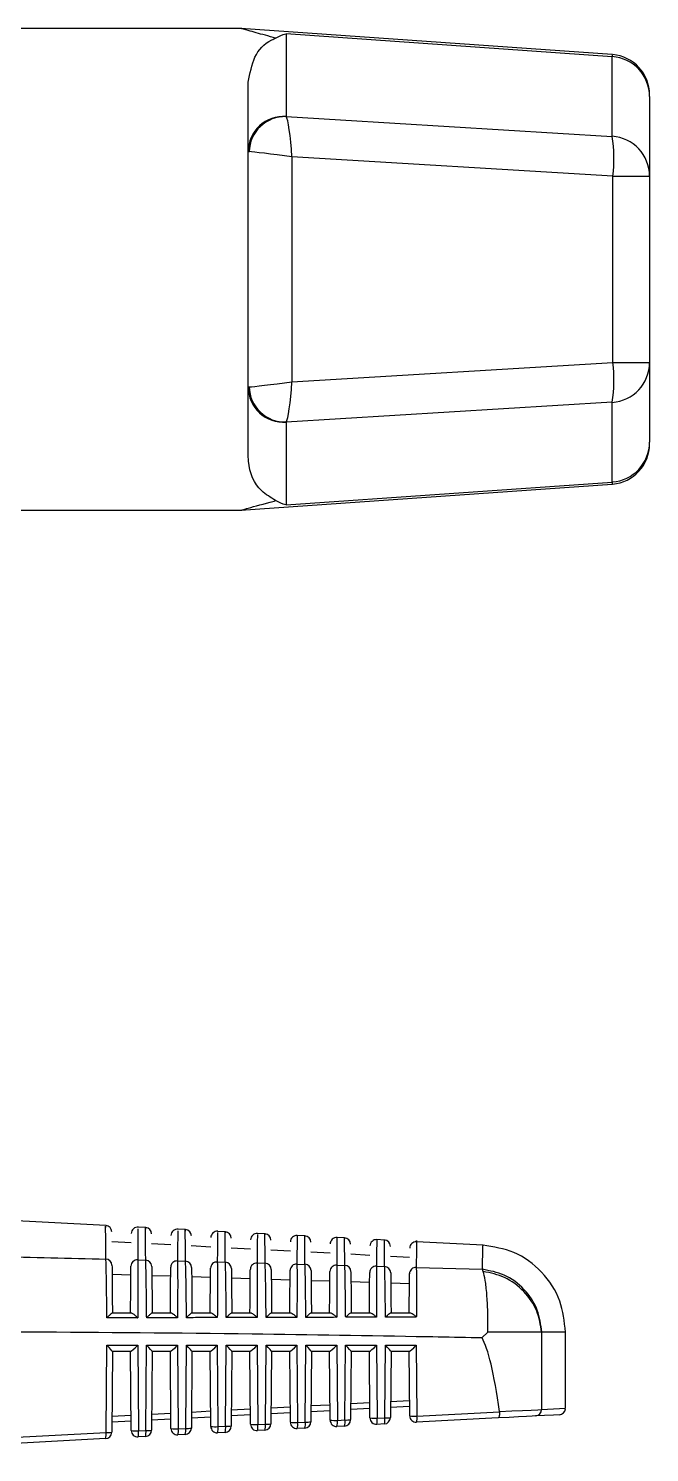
# Model space of a CAD drawing. Extents: x 7 to 135, y 1 to 99.
# Drawn here: x 61.445 to 62.412, y 88.815 to 91.032 of the extents above; entities that cross this region are included whole.
import ezdxf

# ---------------------------------------------------------------- set-up
doc = ezdxf.new("R2010")
doc.units = 0
doc.header["$MEASUREMENT"] = 0
doc.layers.add('OBJECT', color=7, linetype='CONTINUOUS')

msp = doc.modelspace()

# ---------------------------------------------------------------- linework, layer by layer
at = {"layer": 'OBJECT'}
for p, q in [((61.7775, 91.032), (61.1624, 91.032)), ((62.3542, 90.9913), (61.776, 91.032)), ((62.3542, 90.9881), (61.8462, 91.0239)), ((61.8462, 91.0239), (61.8462, 90.895)), ((62.3542, 90.8641), (62.3542, 90.9881)), ((61.7874, 90.8405), (61.7874, 90.9482)), ((62.4124, 90.9262), (62.4124, 90.929)), ((62.4124, 90.9262), (62.4124, 90.8022)), ((61.8463, 90.8948), (62.3542, 90.8641)), ((61.7874, 90.4736), (61.7874, 90.8405)), ((61.8553, 90.8324), (61.8553, 90.4817)), ((62.3553, 90.8022), (61.8553, 90.8324)), ((62.3553, 90.5119), (62.3553, 90.8022)), ((62.3553, 90.8022), (62.4124, 90.8022)), ((62.4124, 90.8022), (62.4124, 90.5119)), ((61.8553, 90.4817), (62.3553, 90.5119)), ((62.3553, 90.5119), (62.4124, 90.5119)), ((62.4124, 90.5119), (62.4124, 90.3879)), ((61.7874, 90.3659), (61.7874, 90.4736)), ((62.3542, 90.45), (61.8463, 90.4193)), ((62.3542, 90.3259), (62.3542, 90.45)), ((61.8462, 90.4191), (61.8462, 90.2902)), ((62.4124, 90.3851), (62.4124, 90.3879)), ((61.776, 90.282), (62.3542, 90.3227)), ((61.8462, 90.2902), (62.3542, 90.3259)), ((61.1624, 90.282), (61.7775, 90.282)), ((61.5653, 89.1684), (61.2978, 89.1824)), ((61.6273, 89.1651), (61.6157, 89.1657)), ((61.6893, 89.1619), (61.6777, 89.1625)), ((61.7513, 89.1586), (61.7396, 89.1592)), ((61.8134, 89.1554), (61.8016, 89.156)), ((61.6049, 89.1413), (61.5748, 89.1429)), ((61.6669, 89.1381), (61.6368, 89.1396)), ((61.7291, 89.1348), (61.6986, 89.1364)), ((61.791, 89.1316), (61.7607, 89.1331)), ((61.8754, 89.1521), (61.8635, 89.1528)), ((61.9374, 89.1489), (61.9255, 89.1495)), ((61.9994, 89.1456), (61.9874, 89.1463)), ((62.1534, 89.1376), (62.0494, 89.143)), ((61.6151, 89.1147), (61.6276, 89.1144)), ((61.6771, 89.1131), (61.6896, 89.1128)), ((61.7391, 89.1115), (61.7516, 89.1112)), ((61.853, 89.1283), (61.8227, 89.1299)), ((61.915, 89.1251), (61.8847, 89.1266)), ((61.9768, 89.1218), (61.9469, 89.1234)), ((62.0387, 89.1186), (62.009, 89.1201)), ((61.5752, 89.0925), (61.6045, 89.0916)), ((61.6372, 89.0906), (61.6665, 89.0897)), ((61.6992, 89.0887), (61.7285, 89.0878)), ((61.8011, 89.1099), (61.8137, 89.1095)), ((61.8631, 89.1082), (61.8757, 89.1078)), ((61.9251, 89.1065), (61.9377, 89.1061)), ((61.9871, 89.1048), (61.9997, 89.1044)), ((62.049, 89.103), (62.152, 89.1001)), ((62.1534, 89.0967), (62.152, 89.1001)), ((61.7613, 89.0868), (61.7904, 89.0858)), ((61.8233, 89.0848), (61.8524, 89.0839)), ((61.8853, 89.0829), (61.9144, 89.0819)), ((61.9473, 89.0809), (61.9764, 89.08)), ((62.0093, 89.0789), (62.0384, 89.078)), ((61.5756, 89.0323), (61.6047, 89.0323)), ((61.6376, 89.0323), (61.6668, 89.0323)), ((61.6996, 89.0323), (61.7288, 89.0323)), ((61.7616, 89.0323), (61.7909, 89.0323)), ((61.8235, 89.0323), (61.853, 89.0323)), ((61.8855, 89.0323), (61.915, 89.0323)), ((61.9475, 89.0323), (61.9771, 89.0323)), ((62.0094, 89.0323), (62.0392, 89.0323)), ((61.445, 89.0023), (61.1564, 89.0023)), ((62.1606, 89.0023), (62.1514, 88.9932)), ((62.2443, 89.0023), (62.2443, 88.8818)), ((62.2447, 89.0023), (62.2443, 89.0023)), ((62.2814, 88.8837), (62.2814, 89.0027)), ((61.5658, 88.8459), (61.567, 88.9818)), ((61.567, 88.9818), (61.6151, 88.9818)), ((61.6151, 88.9818), (61.6163, 88.8485)), ((61.6279, 88.8491), (61.629, 88.9818)), ((61.629, 88.9818), (61.6771, 88.9818)), ((61.6771, 88.9818), (61.6782, 88.8518)), ((61.6899, 88.8524), (61.691, 88.9818)), ((61.691, 88.9818), (61.7391, 88.9818)), ((61.7391, 88.9818), (61.7402, 88.8551)), ((61.7519, 88.8557), (61.753, 88.9818)), ((61.753, 88.9818), (61.8011, 88.9818)), ((61.8011, 88.9818), (61.8022, 88.8583)), ((61.814, 88.859), (61.815, 88.9818)), ((61.815, 88.9818), (61.8631, 88.9818)), ((61.8631, 88.9818), (61.8642, 88.8616)), ((61.876, 88.8622), (61.877, 88.9818)), ((61.877, 88.9818), (61.9251, 88.9818)), ((61.9251, 88.9818), (61.9261, 88.8649)), ((61.938, 88.8655), (61.939, 88.9818)), ((61.939, 88.9818), (61.9871, 88.9818)), ((61.9871, 88.9818), (61.9881, 88.8682)), ((62, 88.8688), (62.001, 88.9818)), ((62.001, 88.9818), (62.0491, 88.9818)), ((62.0491, 88.9818), (62.0501, 88.8714)), ((61.5757, 88.9723), (61.5746, 88.8463)), ((61.6041, 88.9723), (61.5757, 88.9723)), ((61.6051, 88.849), (61.604, 88.9723)), ((61.6377, 88.9723), (61.6367, 88.8496)), ((61.6661, 88.9723), (61.6377, 88.9723)), ((61.667, 88.8522), (61.666, 88.9723)), ((61.6997, 88.9723), (61.6987, 88.8529)), ((61.7281, 88.9723), (61.6997, 88.9723)), ((61.729, 88.8555), (61.728, 88.9723)), ((61.7617, 88.9723), (61.7607, 88.8561)), ((61.7901, 88.9723), (61.7617, 88.9723)), ((61.791, 88.8588), (61.79, 88.9723)), ((61.8237, 88.9723), (61.8227, 88.8594)), ((61.8521, 88.9723), (61.8237, 88.9723)), ((61.8529, 88.8621), (61.852, 88.9723)), ((61.8857, 88.9723), (61.8848, 88.8627)), ((61.9141, 88.9723), (61.8857, 88.9723)), ((61.9149, 88.8653), (61.914, 88.9723)), ((61.9477, 88.9723), (61.9468, 88.866)), ((61.9761, 88.9723), (61.9477, 88.9723)), ((61.9769, 88.8686), (61.976, 88.9723)), ((62.0097, 88.9723), (62.0088, 88.8692)), ((62.0381, 88.9723), (62.0097, 88.9723)), ((62.0389, 88.8719), (62.038, 88.9723)), ((61.885, 88.8878), (61.9147, 88.8893)), ((61.947, 88.891), (61.9767, 88.8926)), ((62.009, 88.8943), (62.0386, 88.8959)), ((61.5748, 88.8714), (61.6048, 88.873)), ((61.6669, 88.8668), (61.6368, 88.8652)), ((61.6369, 88.8746), (61.6668, 88.8762)), ((61.7289, 88.8701), (61.6988, 88.8685)), ((61.6989, 88.8779), (61.7288, 88.8795)), ((61.7609, 88.8812), (61.7908, 88.8828)), ((61.7908, 88.8734), (61.7609, 88.8718)), ((61.8528, 88.8766), (61.8229, 88.875)), ((61.823, 88.8845), (61.8527, 88.886)), ((61.9148, 88.8799), (61.8849, 88.8783)), ((61.9768, 88.8832), (61.9469, 88.8816)), ((61.9881, 88.8682), (62, 88.8688)), ((62.0387, 88.8864), (62.009, 88.8849)), ((62.1764, 88.8687), (62.0494, 88.862)), ((62.0501, 88.8714), (62.1788, 88.8782)), ((62.1788, 88.8782), (62.1787, 88.8786)), ((61.1573, 88.8243), (61.5658, 88.8459)), ((61.6049, 88.8635), (61.5748, 88.8619)), ((61.6163, 88.8485), (61.6279, 88.8491)), ((61.6782, 88.8518), (61.6899, 88.8524)), ((61.7512, 88.8462), (61.7395, 88.8456)), ((61.7402, 88.8551), (61.7519, 88.8557)), ((61.8133, 88.8495), (61.8015, 88.8489)), ((61.8022, 88.8583), (61.814, 88.859)), ((61.8753, 88.8528), (61.8635, 88.8522)), ((61.8642, 88.8616), (61.876, 88.8622)), ((61.9373, 88.8561), (61.9254, 88.8554)), ((61.9261, 88.8649), (61.938, 88.8655)), ((61.9994, 88.8593), (61.9874, 88.8587)), ((61.5652, 88.8364), (61.1564, 88.8148)), ((61.6272, 88.8397), (61.6156, 88.8391)), ((61.6892, 88.843), (61.6776, 88.8423))]:
    msp.add_line(p, q, dxfattribs=at)
at = {"layer": 'OBJECT', "flags": 128}
for points in [[(62.3542, 90.9913), (62.3542, 90.991), (62.3542, 90.9881)], [(62.3542, 90.3259), (62.3542, 90.3231), (62.3542, 90.3227)], [(62.235, 88.8718), (62.2295, 88.8715), (62.2206, 88.871), (62.2084, 88.8704), (62.1935, 88.8696), (62.1764, 88.8687)], [(62.1787, 88.8786), (62.1979, 88.8795), (62.2146, 88.8803), (62.2282, 88.881), (62.2382, 88.8815), (62.2443, 88.8818)], [(62.2719, 88.8737), (62.2719, 88.8737), (62.2626, 88.8732), (62.235, 88.8718)], [(62.2443, 88.8818), (62.2721, 88.8832), (62.2814, 88.8837)]]:
    msp.add_lwpolyline(points, dxfattribs=at)
at = {"layer": 'OBJECT'}
for centre, radius, start, end in [((62.3501, 90.926), 0.0623, 0.1678, 86.2002), ((62.3499, 90.929), 0.0625, 0, 85.3404), ((61.8422, 90.8403), 0.0549, 85.8344, 179.7966), ((61.8445, 90.839), 0.0558, 88.0733, 178.7006), ((62.1252, 90.8291), 0.2317, 353.3214, 8.6894), ((62.3501, 90.802), 0.0623, 0.1682, 86.1998), ((62.1252, 90.485), 0.2317, 351.3104, 6.6789), ((62.3501, 90.5121), 0.0623, 273.7991, 359.8324), ((61.8422, 90.4738), 0.0549, 180.2028, 274.1656), ((61.8445, 90.4751), 0.0558, 181.2996, 271.9264), ((62.3501, 90.3881), 0.0623, 273.8002, 359.8318), ((62.3499, 90.3851), 0.0625, 274.4673, 0), ((61.5646, 89.1584), 0.01, 0.5, 83.0997), ((61.6151, 89.1558), 0.01, 83.4921, 179.5), ((61.6267, 89.1552), 0.01, 0.5, 83.6003), ((61.677, 89.1525), 0.01, 83.9939, 179.5), ((61.6887, 89.1519), 0.01, 0.5, 84.103), ((61.739, 89.1493), 0.01, 84.4978, 179.5), ((61.7507, 89.1487), 0.01, 0.5, 84.6079), ((61.801, 89.146), 0.01, 85.0037, 179.5), ((61.8127, 89.1454), 0.01, 0.5, 85.1147), ((61.8629, 89.1428), 0.01, 85.5116, 179.5), ((61.8748, 89.1422), 0.01, 0.5, 85.6235), ((61.9249, 89.1395), 0.01, 86.0214, 179.5), ((61.9368, 89.1389), 0.01, 0.5, 86.1343), ((61.9869, 89.1363), 0.01, 86.5331, 179.5), ((61.9988, 89.1357), 0.01, 0.5, 86.6468), ((62.0489, 89.133), 0.01, 86.9496, 179.5), ((61.5652, 89.1061), 0.00987, 1.1301, 87.7425), ((61.6145, 89.1048), 0.0099, 86.3715, 178.7907), ((61.6272, 89.1045), 0.00987, 1.1196, 87.7148), ((61.6765, 89.1032), 0.0099, 86.3871, 178.8134), ((61.6892, 89.1029), 0.00988, 1.099, 87.6937), ((61.7385, 89.1016), 0.00991, 86.4155, 178.8298), ((61.7512, 89.1013), 0.00988, 1.0778, 87.6732), ((61.8005, 89.1), 0.00991, 86.4277, 178.8556), ((61.8133, 89.0996), 0.00988, 1.0607, 87.6488), ((61.8625, 89.0983), 0.00991, 86.443, 178.8818), ((61.8753, 89.098), 0.00989, 1.0436, 87.6242), ((61.9245, 89.0966), 0.00991, 86.4635, 178.9027), ((61.9373, 89.0963), 0.00989, 1.0211, 87.6087), ((61.9864, 89.0949), 0.00992, 86.484, 178.9202), ((61.9993, 89.0945), 0.0099, 1.0055, 87.5827), ((62.0484, 89.0931), 0.00992, 86.5027, 178.9394), ((61.9846, 88.9226), 0.0545, 261.8666, 273.6824), ((61.9869, 88.8687), 0.01, 180.5, 273.0226), ((61.968, 88.8649), 0.0204, 342.3771, 9.283), ((61.9988, 88.8693), 0.01, 273.0226, 359.5), ((61.9799, 88.8655), 0.0204, 342.3788, 9.2813), ((62.0024, 88.9098), 0.041, 266.6913, 278.9911), ((62.0466, 88.9259), 0.0545, 261.867, 273.682), ((62.0489, 88.872), 0.01, 180.5, 273.0226), ((62.0299, 88.8681), 0.0204, 342.3884, 9.2788), ((62.2344, 88.8817), 0.00991, 273.4665, 0.5597), ((62.2714, 88.8837), 0.01, 273.0226, 355.0653), ((61.5646, 88.8464), 0.01, 273.0226, 359.5), ((61.5457, 88.8426), 0.0204, 342.3771, 9.283), ((61.5682, 88.8868), 0.041, 266.6906, 278.9922), ((61.6128, 88.903), 0.0546, 261.868, 273.6752), ((61.6151, 88.8491), 0.01, 180.5, 273.0226), ((61.5962, 88.8452), 0.0204, 342.3767, 9.2829), ((61.6267, 88.8497), 0.01, 273.0226, 359.5), ((61.6077, 88.8459), 0.0204, 342.3884, 9.2788), ((61.6302, 88.89), 0.041, 266.678, 279.0044), ((61.6747, 88.9062), 0.0545, 261.8636, 273.6794), ((61.677, 88.8523), 0.01, 180.5, 273.0226), ((61.6581, 88.8485), 0.0204, 342.3902, 9.2771), ((61.6887, 88.8529), 0.01, 273.0226, 359.5), ((61.6698, 88.8491), 0.0204, 342.3884, 9.2788), ((61.6923, 88.8933), 0.041, 266.678, 279.0044), ((61.7367, 88.9095), 0.0545, 261.8671, 273.6822), ((61.739, 88.8556), 0.01, 180.5, 273.0226), ((61.7201, 88.8518), 0.0204, 342.3939, 9.2663), ((61.7507, 88.8562), 0.01, 273.0226, 359.5), ((61.7318, 88.8524), 0.0204, 342.3771, 9.283), ((61.7543, 88.8966), 0.0409, 266.6768, 279.006), ((61.7987, 88.9128), 0.0545, 261.868, 273.6813), ((61.801, 88.8589), 0.01, 180.5, 273.0226), ((61.7821, 88.8551), 0.0204, 342.3771, 9.283), ((61.8127, 88.8595), 0.01, 273.0226, 359.5), ((61.7938, 88.8557), 0.0204, 342.3754, 9.2843), ((61.8163, 88.8999), 0.041, 266.6914, 278.999), ((61.8607, 88.916), 0.0545, 261.8618, 273.6872), ((61.8629, 88.8621), 0.01, 180.5, 273.0226), ((61.844, 88.8583), 0.0204, 342.3884, 9.2788), ((61.8748, 88.8628), 0.01, 273.0226, 359.5), ((61.8559, 88.859), 0.0204, 342.3902, 9.2771), ((61.8784, 88.9032), 0.041, 266.688, 279.0021), ((61.9226, 88.9193), 0.0545, 261.8643, 273.6789), ((61.9249, 88.8654), 0.01, 180.5, 273.0226), ((61.906, 88.8616), 0.0204, 342.3788, 9.2813), ((61.9368, 88.866), 0.01, 273.0226, 359.5), ((61.9179, 88.8622), 0.0204, 342.3902, 9.2771), ((61.9404, 88.9064), 0.041, 266.688, 279.0021)]:
    msp.add_arc(centre, radius, start, end, dxfattribs=at)
for centre, major_axis, ratio, start_param, end_param in [((61.8537, 90.8944), (0.0075, -0.00053), 0.113367, 3.149676, 3.355799), ((61.8499, 90.8324), (-0.0042, 0.0629), 0.086265, 4.70661, 6.158549), ((61.8499, 90.8399), (0.0625, -0.0005), 0.013671, 3.141708, 3.347832), ((61.8499, 90.8324), (0.0625, -0.0079), 0.010931, 1.484918, 2.936857), ((61.8499, 90.4741), (0.0625, 0.0005), 0.013671, 2.935354, 3.141477), ((61.8499, 90.4817), (0.0625, 0.0079), 0.010931, 3.346328, 4.798268), ((61.8499, 90.4817), (0.0042, 0.0629), 0.086265, 3.266229, 4.718168), ((61.8537, 90.4196), (0.0075, 0.00053), 0.113367, 2.927386, 3.13351), ((61.5658, 88.9823), (-0.00991, 0.00999), 0.035372, 3.176643, 4.624979), ((61.6139, 88.9823), (0.00988, 0.00996), 0.087934, 3.228543, 4.746979), ((61.6278, 88.9823), (-0.00991, 0.00999), 0.035372, 3.176643, 4.624979), ((61.6759, 88.9823), (0.00988, 0.00996), 0.087934, 3.228543, 4.746979), ((61.6898, 88.9823), (-0.00991, 0.00999), 0.035372, 3.176643, 4.624979), ((61.7379, 88.9823), (0.00988, 0.00996), 0.087934, 3.228543, 4.746979), ((61.7518, 88.9823), (-0.00991, 0.00999), 0.035372, 3.176643, 4.624979), ((61.7999, 88.9823), (0.00988, 0.00996), 0.087934, 3.228543, 4.746979), ((61.8138, 88.9823), (-0.00991, 0.00999), 0.035372, 3.176643, 4.624979), ((61.8619, 88.9823), (0.00988, 0.00996), 0.087934, 3.228543, 4.746979), ((61.8758, 88.9823), (-0.00991, 0.00999), 0.035372, 3.176643, 4.624979), ((61.9239, 88.9823), (0.00988, 0.00996), 0.087934, 3.228543, 4.746979), ((61.9378, 88.9823), (-0.00991, 0.00999), 0.035372, 3.176643, 4.624979), ((61.9859, 88.9823), (0.00988, 0.00996), 0.087934, 3.228543, 4.746979), ((61.9998, 88.9823), (-0.00991, 0.00999), 0.035372, 3.176643, 4.624979), ((62.0479, 88.9823), (0.00988, 0.00996), 0.087934, 3.228543, 4.746979), ((62.1263, 86.7126), (0.0147, 2.2897), 0.052015, 5.95327, 6.194383)]:
    msp.add_ellipse(centre, major_axis=major_axis, ratio=ratio, start_param=start_param, end_param=end_param, dxfattribs=at)
for points, knots in [([(61.83, 91.0171), (61.8192, 91.02), (61.8026, 91.0245), (61.785, 91.0295), (61.7755, 91.0322), (61.7771, 91.0317), (61.7775, 91.0316)], [0, 0, 0, 0, 0.380412, 0.585616, 0.892028, 1, 1, 1, 1]), ([(61.7874, 90.9482), (61.79, 90.9621), (61.7953, 90.9904), (61.8127, 91.0093), (61.828, 91.0162), (61.83, 91.0171)], [0, 0, 0, 0, 0.454626, 0.927987, 1, 1, 1, 1]), ([(61.83, 91.0171), (61.8353, 91.0197), (61.8407, 91.0224), (61.8461, 91.0239), (61.8462, 91.0239)], [0, 0, 0, 0, 0.982722, 1, 1, 1, 1]), ([(61.83, 90.297), (61.8223, 90.3017), (61.8004, 90.315), (61.7882, 90.3415), (61.7874, 90.3634), (61.7874, 90.3659)], [0, 0, 0, 0, 0.324578, 0.922744, 1, 1, 1, 1]), ([(61.7775, 90.2825), (61.7774, 90.2824), (61.7773, 90.2824), (61.7919, 90.2865), (61.8121, 90.2921), (61.8292, 90.2967), (61.83, 90.297)], [0, 0, 0, 0, 0.20038, 0.415073, 0.971024, 1, 1, 1, 1]), ([(61.8462, 90.2902), (61.8461, 90.2902), (61.8407, 90.2917), (61.8353, 90.2943), (61.83, 90.297)], [0, 0, 0, 0, 0.017279, 1, 1, 1, 1]), ([(61.5656, 89.116), (61.5656, 89.1174), (61.5655, 89.1245), (61.5653, 89.1504), (61.5651, 89.1718), (61.5652, 89.1663), (61.5652, 89.1654)], [0, 0, 0, 0, 0.0413303, 0.2066779, 0.8696822, 1, 1, 1, 1]), ([(61.6156, 89.1631), (61.6156, 89.1625), (61.6155, 89.1613), (61.6153, 89.1315), (61.6151, 89.1147)], [0, 0, 0, 0, 0.436769, 1, 1, 1, 1]), ([(61.6276, 89.1144), (61.6276, 89.1158), (61.6275, 89.1228), (61.6273, 89.1482), (61.6271, 89.1688), (61.6272, 89.1634), (61.6272, 89.1626)], [0, 0, 0, 0, 0.042041, 0.210231, 0.884638, 1, 1, 1, 1]), ([(61.6775, 89.1602), (61.6775, 89.1595), (61.6775, 89.1579), (61.6773, 89.1291), (61.6771, 89.1131)], [0, 0, 0, 0, 0.444733, 1, 1, 1, 1]), ([(61.6896, 89.1128), (61.6896, 89.1142), (61.6896, 89.1211), (61.6893, 89.146), (61.6892, 89.1658), (61.6892, 89.1604), (61.6892, 89.1597)], [0, 0, 0, 0, 0.042776, 0.213907, 0.900109, 1, 1, 1, 1]), ([(61.7395, 89.1574), (61.7395, 89.1565), (61.7395, 89.1546), (61.7392, 89.1267), (61.7391, 89.1115)], [0, 0, 0, 0, 0.452954, 1, 1, 1, 1]), ([(61.7516, 89.1112), (61.7516, 89.1125), (61.7516, 89.1193), (61.7514, 89.1438), (61.7512, 89.1627), (61.7512, 89.1574), (61.7513, 89.1568)], [0, 0, 0, 0, 0.043537, 0.217711, 0.916123, 1, 1, 1, 1]), ([(61.8015, 89.1545), (61.8015, 89.1535), (61.8015, 89.1512), (61.8012, 89.1243), (61.8011, 89.1099)], [0, 0, 0, 0, 0.461446, 1, 1, 1, 1]), ([(61.8137, 89.1095), (61.8137, 89.1108), (61.8136, 89.1175), (61.8134, 89.1415), (61.8132, 89.1597), (61.8133, 89.1544), (61.8133, 89.154)], [0, 0, 0, 0, 0.044325, 0.221651, 0.932709, 1, 1, 1, 1]), ([(61.8757, 89.1078), (61.8757, 89.1092), (61.8756, 89.1157), (61.8754, 89.1392), (61.8753, 89.1567), (61.8753, 89.1514), (61.8753, 89.1511)], [0, 0, 0, 0, 0.045141, 0.225734, 0.949897, 1, 1, 1, 1]), ([(61.8635, 89.1516), (61.8634, 89.1504), (61.8634, 89.1479), (61.8632, 89.1219), (61.8631, 89.1082)], [0, 0, 0, 0, 0.470225, 1, 1, 1, 1]), ([(61.9254, 89.1488), (61.9254, 89.1474), (61.9254, 89.1446), (61.9252, 89.1195), (61.9251, 89.1065)], [0, 0, 0, 0, 0.479306, 1, 1, 1, 1]), ([(61.9377, 89.1061), (61.9377, 89.1074), (61.9376, 89.1139), (61.9374, 89.1369), (61.9373, 89.1536), (61.9373, 89.1484), (61.9373, 89.1482)], [0, 0, 0, 0, 0.045988, 0.229969, 0.967722, 1, 1, 1, 1]), ([(61.9874, 89.1459), (61.9874, 89.1444), (61.9874, 89.1413), (61.9872, 89.1171), (61.9871, 89.1048)], [0, 0, 0, 0, 0.488709, 1, 1, 1, 1]), ([(61.9997, 89.1044), (61.9997, 89.1057), (61.9996, 89.112), (61.9994, 89.1346), (61.9993, 89.1506), (61.9994, 89.1454), (61.9994, 89.1454)], [0, 0, 0, 0, 0.046867, 0.234364, 0.98622, 1, 1, 1, 1]), ([(62.0494, 89.143), (62.0494, 89.143), (62.0494, 89.1481), (62.0493, 89.1351), (62.0491, 89.1137), (62.049, 89.103)], [0, 0, 0, 0, 0.001446, 0.498454, 1, 1, 1, 1]), ([(62.152, 89.1001), (62.1523, 89.1109), (62.1529, 89.1328), (62.1529, 89.136), (62.153, 89.1376)], [0, 0, 0, 0, 0.496376, 1, 1, 1, 1]), ([(62.2814, 89.0023), (62.2796, 89.0188), (62.2759, 89.0531), (62.2465, 89.0978), (62.2034, 89.1295), (62.1694, 89.135), (62.153, 89.1376)], [0, 0, 0, 0, 0.240772, 0.499999, 0.759228, 1, 1, 1, 1]), ([(61.1564, 89.1257), (61.2357, 89.1239), (61.3721, 89.1208), (61.5085, 89.1174), (61.5656, 89.116)], [0, 0, 0, 0, 0.581449, 1, 1, 1, 1]), ([(61.5671, 89.0244), (61.567, 89.0271), (61.567, 89.0362), (61.5668, 89.0576), (61.5664, 89.0852), (61.566, 89.1069), (61.5657, 89.1133), (61.5656, 89.116)], [0, 0, 0, 0, 0.0597773, 0.2071598, 0.5014128, 0.7959343, 1, 1, 1, 1]), ([(61.6151, 89.1147), (61.6152, 89.113), (61.6153, 89.1076), (61.6154, 89.0893), (61.6154, 89.0612), (61.6152, 89.0381), (61.6152, 89.0271), (61.6151, 89.0245)], [0, 0, 0, 0, 0.148503, 0.448597, 0.748256, 0.940444, 1, 1, 1, 1]), ([(61.6291, 89.0246), (61.629, 89.0272), (61.629, 89.0362), (61.6288, 89.0574), (61.6284, 89.0848), (61.628, 89.1058), (61.6277, 89.1119), (61.6276, 89.1144)], [0, 0, 0, 0, 0.059496, 0.208459, 0.505892, 0.803608, 1, 1, 1, 1]), ([(61.6771, 89.1131), (61.6772, 89.1114), (61.6773, 89.1061), (61.6774, 89.0879), (61.6774, 89.0602), (61.6772, 89.0377), (61.6772, 89.0272), (61.6771, 89.0247)], [0, 0, 0, 0, 0.150136, 0.453529, 0.756485, 0.940718, 1, 1, 1, 1]), ([(61.6911, 89.0247), (61.691, 89.0273), (61.691, 89.0363), (61.6908, 89.0573), (61.6904, 89.0844), (61.69, 89.1046), (61.6897, 89.1105), (61.6896, 89.1128)], [0, 0, 0, 0, 0.0592199, 0.2098301, 0.5105952, 0.8116522, 1, 1, 1, 1]), ([(61.7391, 89.1115), (61.7392, 89.1098), (61.7393, 89.1046), (61.7394, 89.0865), (61.7394, 89.0592), (61.7392, 89.0373), (61.7392, 89.0273), (61.7391, 89.0248)], [0, 0, 0, 0, 0.151845, 0.458695, 0.765105, 0.940995, 1, 1, 1, 1]), ([(61.7531, 89.0249), (61.753, 89.0274), (61.753, 89.0363), (61.7528, 89.0571), (61.7524, 89.0839), (61.752, 89.1035), (61.7517, 89.1091), (61.7516, 89.1112)], [0, 0, 0, 0, 0.058946, 0.211287, 0.515534, 0.820094, 1, 1, 1, 1]), ([(61.5751, 89.1063), (61.5751, 89.1024), (61.5752, 89.0946), (61.5754, 89.0685), (61.5756, 89.0447), (61.5757, 89.0323)], [0, 0, 0, 0, 0.3242074, 0.6484913, 1, 1, 1, 1]), ([(61.604, 89.0323), (61.6041, 89.0436), (61.6043, 89.0661), (61.6045, 89.0927), (61.6046, 89.1008), (61.6046, 89.105)], [0, 0, 0, 0, 0.324373, 0.64869, 1, 1, 1, 1]), ([(61.6371, 89.1047), (61.6371, 89.1009), (61.6372, 89.0932), (61.6374, 89.0674), (61.6376, 89.0442), (61.6377, 89.0323)], [0, 0, 0, 0, 0.328089, 0.656254, 1, 1, 1, 1]), ([(61.666, 89.0323), (61.6661, 89.0435), (61.6663, 89.0659), (61.6665, 89.0916), (61.6666, 89.0994), (61.6666, 89.1034)], [0, 0, 0, 0, 0.328435, 0.656814, 1, 1, 1, 1]), ([(61.6991, 89.1031), (61.6991, 89.0993), (61.6992, 89.0917), (61.6994, 89.0663), (61.6996, 89.0437), (61.6997, 89.0323)], [0, 0, 0, 0, 0.332168, 0.664417, 1, 1, 1, 1]), ([(61.728, 89.0323), (61.7281, 89.0434), (61.7283, 89.0656), (61.7285, 89.0906), (61.7286, 89.0981), (61.7286, 89.1018)], [0, 0, 0, 0, 0.3327125, 0.6653653, 1, 1, 1, 1]), ([(61.7611, 89.1015), (61.7612, 89.0977), (61.7612, 89.0902), (61.7614, 89.0652), (61.7616, 89.0432), (61.7617, 89.0323)], [0, 0, 0, 0, 0.336464, 0.673003, 1, 1, 1, 1]), ([(61.79, 89.0323), (61.7901, 89.0433), (61.7903, 89.0653), (61.7905, 89.0895), (61.7905, 89.0966), (61.7906, 89.1002)], [0, 0, 0, 0, 0.337219, 0.674379, 1, 1, 1, 1]), ([(61.8011, 89.1099), (61.8011, 89.1082), (61.8013, 89.1031), (61.8014, 89.085), (61.8013, 89.0582), (61.8012, 89.0369), (61.8012, 89.0275), (61.8011, 89.025)], [0, 0, 0, 0, 0.153634, 0.464107, 0.774128, 0.941265, 1, 1, 1, 1]), ([(61.8151, 89.025), (61.815, 89.0275), (61.815, 89.0363), (61.8148, 89.057), (61.8144, 89.0834), (61.814, 89.1023), (61.8137, 89.1076), (61.8137, 89.1095)], [0, 0, 0, 0, 0.058674, 0.212822, 0.520728, 0.828955, 1, 1, 1, 1]), ([(61.8231, 89.0998), (61.8232, 89.0961), (61.8232, 89.0887), (61.8235, 89.0641), (61.8236, 89.0427), (61.8237, 89.0323)], [0, 0, 0, 0, 0.340989, 0.682056, 1, 1, 1, 1]), ([(61.852, 89.0323), (61.8521, 89.0432), (61.8523, 89.0651), (61.8525, 89.0883), (61.8525, 89.0952), (61.8526, 89.0985)], [0, 0, 0, 0, 0.341978, 0.683892, 1, 1, 1, 1]), ([(61.8631, 89.1082), (61.8631, 89.1065), (61.8633, 89.1015), (61.8634, 89.0835), (61.8633, 89.0571), (61.8632, 89.0364), (61.8632, 89.0276), (61.8631, 89.0252)], [0, 0, 0, 0, 0.155511, 0.46978, 0.783592, 0.941533, 1, 1, 1, 1]), ([(61.8771, 89.0252), (61.877, 89.0276), (61.877, 89.0363), (61.8767, 89.0568), (61.8764, 89.0829), (61.876, 89.101), (61.8758, 89.1061), (61.8757, 89.1078)], [0, 0, 0, 0, 0.058404, 0.214451, 0.526194, 0.838268, 1, 1, 1, 1]), ([(61.8852, 89.0981), (61.8852, 89.0945), (61.8853, 89.0871), (61.8855, 89.063), (61.8856, 89.0421), (61.8857, 89.0323)], [0, 0, 0, 0, 0.345763, 0.691608, 1, 1, 1, 1]), ([(61.914, 89.0323), (61.9141, 89.0431), (61.9143, 89.0648), (61.9145, 89.0872), (61.9145, 89.0937), (61.9145, 89.0968)], [0, 0, 0, 0, 0.347003, 0.693943, 1, 1, 1, 1]), ([(61.9251, 89.1065), (61.9251, 89.1048), (61.9253, 89.0999), (61.9254, 89.082), (61.9253, 89.0561), (61.9252, 89.036), (61.9252, 89.0277), (61.9251, 89.0253)], [0, 0, 0, 0, 0.1574803, 0.4757308, 0.7935207, 0.9417948, 1, 1, 1, 1]), ([(61.9391, 89.0254), (61.939, 89.0277), (61.939, 89.0363), (61.9387, 89.0566), (61.9384, 89.0824), (61.938, 89.0997), (61.9378, 89.1046), (61.9377, 89.1061)], [0, 0, 0, 0, 0.058137, 0.216178, 0.531948, 0.848068, 1, 1, 1, 1]), ([(61.9472, 89.0964), (61.9472, 89.0928), (61.9473, 89.0855), (61.9475, 89.0618), (61.9476, 89.0416), (61.9477, 89.0323)], [0, 0, 0, 0, 0.350807, 0.701699, 1, 1, 1, 1]), ([(61.976, 89.0323), (61.9761, 89.043), (61.9763, 89.0644), (61.9764, 89.086), (61.9765, 89.0922), (61.9765, 89.0951)], [0, 0, 0, 0, 0.352326, 0.704579, 1, 1, 1, 1]), ([(61.9871, 89.1048), (61.9871, 89.1031), (61.9872, 89.0982), (61.9874, 89.0805), (61.9873, 89.055), (61.9872, 89.0355), (61.9872, 89.0278), (61.9871, 89.0255)], [0, 0, 0, 0, 0.159551, 0.481991, 0.803963, 0.942058, 1, 1, 1, 1]), ([(62.0011, 89.0255), (62.001, 89.0278), (62.001, 89.0364), (62.0007, 89.0564), (62.0004, 89.0819), (62, 89.0984), (61.9998, 89.103), (61.9997, 89.1044)], [0, 0, 0, 0, 0.057876, 0.218013, 0.53802, 0.858388, 1, 1, 1, 1]), ([(62.0092, 89.0947), (62.0092, 89.0911), (62.0093, 89.0839), (62.0095, 89.0607), (62.0097, 89.0411), (62.0097, 89.0323)], [0, 0, 0, 0, 0.356144, 0.712377, 1, 1, 1, 1]), ([(62.038, 89.0323), (62.0381, 89.0429), (62.0383, 89.0641), (62.0384, 89.0848), (62.0385, 89.0907), (62.0385, 89.0933)], [0, 0, 0, 0, 0.357962, 0.715855, 1, 1, 1, 1]), ([(62.049, 89.103), (62.0491, 89.1014), (62.0492, 89.0966), (62.0493, 89.0789), (62.0493, 89.0539), (62.0492, 89.035), (62.0492, 89.0279), (62.0491, 89.0257)], [0, 0, 0, 0, 0.16173, 0.488575, 0.814946, 0.942319, 1, 1, 1, 1]), ([(62.2447, 89.0023), (62.2431, 89.014), (62.2398, 89.0383), (62.2184, 89.0702), (62.1877, 89.0933), (62.1636, 89.0978), (62.152, 89.1001)], [0, 0, 0, 0, 0.24117, 0.499999, 0.758832, 1, 1, 1, 1]), ([(62.1606, 89.0023), (62.1606, 89.013), (62.1606, 89.0344), (62.1591, 89.062), (62.1567, 89.0844), (62.1545, 89.0926), (62.1534, 89.0967)], [0, 0, 0, 0, 0.2499994, 0.4999989, 0.7500007, 1, 1, 1, 1]), ([(62.2443, 89.0023), (62.2425, 89.0134), (62.2389, 89.0365), (62.2179, 89.0668), (62.1881, 89.0892), (62.1647, 89.0943), (62.1534, 89.0967)], [0, 0, 0, 0, 0.241561, 0.500001, 0.75844, 1, 1, 1, 1]), ([(61.5671, 89.0244), (61.5671, 89.0245), (61.568, 89.0254), (61.5702, 89.0276), (61.5729, 89.0302), (61.5749, 89.032), (61.5754, 89.0322), (61.5756, 89.0323)], [0, 0, 0, 0, 0.007731, 0.250693, 0.570346, 0.807209, 1, 1, 1, 1]), ([(61.6151, 89.0245), (61.6085, 89.0245), (61.5925, 89.0245), (61.5765, 89.0244), (61.5671, 89.0244)], [0, 0, 0, 0, 0.412558, 1, 1, 1, 1]), ([(61.6047, 89.0323), (61.6052, 89.0322), (61.6061, 89.032), (61.6086, 89.0305), (61.6116, 89.028), (61.614, 89.0257), (61.6151, 89.0246), (61.6151, 89.0245)], [0, 0, 0, 0, 0.199314, 0.397092, 0.700911, 0.992025, 1, 1, 1, 1]), ([(61.6291, 89.0246), (61.6291, 89.0246), (61.63, 89.0255), (61.632, 89.0276), (61.6347, 89.0302), (61.6368, 89.032), (61.6374, 89.0322), (61.6376, 89.0323)], [0, 0, 0, 0, 0.007796, 0.231076, 0.55919, 0.802811, 1, 1, 1, 1]), ([(61.6771, 89.0247), (61.6705, 89.0247), (61.6545, 89.0246), (61.6385, 89.0246), (61.6291, 89.0246)], [0, 0, 0, 0, 0.412522, 1, 1, 1, 1]), ([(61.6668, 89.0323), (61.6673, 89.0322), (61.6684, 89.032), (61.6711, 89.0302), (61.6741, 89.0277), (61.6763, 89.0256), (61.6771, 89.0247), (61.6771, 89.0247)], [0, 0, 0, 0, 0.203473, 0.450078, 0.773113, 0.991932, 1, 1, 1, 1]), ([(61.6911, 89.0247), (61.6911, 89.0248), (61.6919, 89.0256), (61.6939, 89.0276), (61.6965, 89.0301), (61.6987, 89.032), (61.6993, 89.0322), (61.6996, 89.0323)], [0, 0, 0, 0, 0.007889, 0.210621, 0.547447, 0.798171, 1, 1, 1, 1]), ([(61.7391, 89.0248), (61.7325, 89.0248), (61.7165, 89.0248), (61.7005, 89.0248), (61.6911, 89.0247)], [0, 0, 0, 0, 0.412498, 1, 1, 1, 1]), ([(61.7288, 89.0323), (61.7294, 89.0322), (61.7305, 89.032), (61.7333, 89.0302), (61.7363, 89.0277), (61.7383, 89.0257), (61.7391, 89.0249), (61.7391, 89.0248)], [0, 0, 0, 0, 0.207495, 0.460469, 0.790829, 0.991862, 1, 1, 1, 1]), ([(61.7531, 89.0249), (61.7531, 89.0249), (61.7538, 89.0256), (61.7557, 89.0276), (61.7584, 89.0301), (61.7606, 89.032), (61.7613, 89.0322), (61.7616, 89.0323)], [0, 0, 0, 0, 0.007961, 0.189297, 0.53507, 0.793264, 1, 1, 1, 1]), ([(61.8011, 89.025), (61.7945, 89.025), (61.7785, 89.0249), (61.7625, 89.0249), (61.7531, 89.0249)], [0, 0, 0, 0, 0.412462, 1, 1, 1, 1]), ([(61.7909, 89.0323), (61.7914, 89.0322), (61.7926, 89.032), (61.7955, 89.0301), (61.7984, 89.0277), (61.8004, 89.0258), (61.8011, 89.025), (61.8011, 89.025)], [0, 0, 0, 0, 0.211707, 0.471303, 0.809161, 0.991787, 1, 1, 1, 1]), ([(61.8151, 89.025), (61.8151, 89.0251), (61.8157, 89.0257), (61.8176, 89.0276), (61.8202, 89.0301), (61.8226, 89.032), (61.8232, 89.0322), (61.8235, 89.0323)], [0, 0, 0, 0, 0.0080149, 0.1670107, 0.5220034, 0.7880589, 1, 1, 1, 1]), ([(61.8631, 89.0252), (61.8565, 89.0251), (61.8405, 89.0251), (61.8245, 89.0251), (61.8151, 89.025)], [0, 0, 0, 0, 0.41243, 1, 1, 1, 1]), ([(61.853, 89.0323), (61.8535, 89.0322), (61.8547, 89.032), (61.8577, 89.0301), (61.8606, 89.0277), (61.8625, 89.0258), (61.8631, 89.0252), (61.8631, 89.0252)], [0, 0, 0, 0, 0.216121, 0.48268, 0.828147, 0.991679, 1, 1, 1, 1]), ([(61.8771, 89.0252), (61.8771, 89.0252), (61.8776, 89.0258), (61.8794, 89.0276), (61.882, 89.03), (61.8845, 89.032), (61.8852, 89.0322), (61.8855, 89.0323)], [0, 0, 0, 0, 0.0081236, 0.1438781, 0.5082552, 0.782561, 1, 1, 1, 1]), ([(61.9251, 89.0253), (61.9185, 89.0253), (61.9025, 89.0253), (61.8865, 89.0252), (61.8771, 89.0252)], [0, 0, 0, 0, 0.412389, 1, 1, 1, 1]), ([(61.915, 89.0323), (61.9156, 89.0322), (61.9169, 89.032), (61.9199, 89.0301), (61.9227, 89.0277), (61.9246, 89.0259), (61.9251, 89.0254), (61.9251, 89.0253)], [0, 0, 0, 0, 0.2207473, 0.4945246, 0.8478079, 0.9915401, 1, 1, 1, 1]), ([(61.9391, 89.0254), (61.9391, 89.0254), (61.9395, 89.0258), (61.9413, 89.0276), (61.9438, 89.03), (61.9463, 89.0319), (61.9471, 89.0322), (61.9475, 89.0323)], [0, 0, 0, 0, 0.008186, 0.119691, 0.49372, 0.776725, 1, 1, 1, 1]), ([(61.9871, 89.0255), (61.9805, 89.0255), (61.9645, 89.0254), (61.9485, 89.0254), (61.9391, 89.0254)], [0, 0, 0, 0, 0.412358, 1, 1, 1, 1]), ([(61.9771, 89.0323), (61.9777, 89.0322), (61.979, 89.032), (61.982, 89.0301), (61.9849, 89.0277), (61.9866, 89.026), (61.9871, 89.0255), (61.9871, 89.0255)], [0, 0, 0, 0, 0.225635, 0.506962, 0.868223, 0.991446, 1, 1, 1, 1]), ([(62.0011, 89.0255), (62.0011, 89.0256), (62.0014, 89.0259), (62.0031, 89.0276), (62.0056, 89.0299), (62.0082, 89.0319), (62.0091, 89.0322), (62.0094, 89.0323)], [0, 0, 0, 0, 0.008279, 0.094533, 0.4784, 0.770554, 1, 1, 1, 1]), ([(62.0491, 89.0257), (62.0425, 89.0256), (62.0265, 89.0256), (62.0105, 89.0255), (62.0011, 89.0255)], [0, 0, 0, 0, 0.412315, 1, 1, 1, 1]), ([(62.0392, 89.0323), (62.0398, 89.0322), (62.0412, 89.0319), (62.0443, 89.03), (62.0471, 89.0277), (62.0488, 89.026), (62.0491, 89.0257), (62.0491, 89.0257)], [0, 0, 0, 0, 0.2369262, 0.5288157, 0.9000347, 0.9913727, 1, 1, 1, 1]), ([(62.1514, 88.9932), (62.1458, 88.9933), (62.1173, 88.9939), (61.9979, 88.9961), (61.7681, 89.0001), (61.5611, 89.0015), (61.445, 89.0023)], [0, 0, 0, 0, 0.024147, 0.120739, 0.507103, 1, 1, 1, 1]), ([(62.2443, 89.0023), (62.2414, 89.0023), (62.2358, 89.0023), (62.2166, 89.0023), (62.1915, 89.0023), (62.1709, 89.0023), (62.1606, 89.0023)], [0, 0, 0, 0, 0.249999, 0.5, 0.749998, 1, 1, 1, 1]), ([(62.2814, 89.0023), (62.2798, 89.0023), (62.2767, 89.0023), (62.2554, 89.0023), (62.2447, 89.0023)], [0, 0, 0, 0, 0.5, 1, 1, 1, 1]), ([(62.1788, 88.8782), (62.1788, 88.8771), (62.1788, 88.8749), (62.1784, 88.872), (62.1778, 88.8699), (62.177, 88.8689), (62.1766, 88.8687), (62.1764, 88.8687), (62.1764, 88.8687)], [0, 0, 0, 0, 0.219289, 0.438493, 0.659232, 0.882991, 0.985827, 1, 1, 1, 1])]:
    msp.add_open_spline(points, degree=3, knots=knots, dxfattribs=at)

doc.saveas('drawing.dxf')
